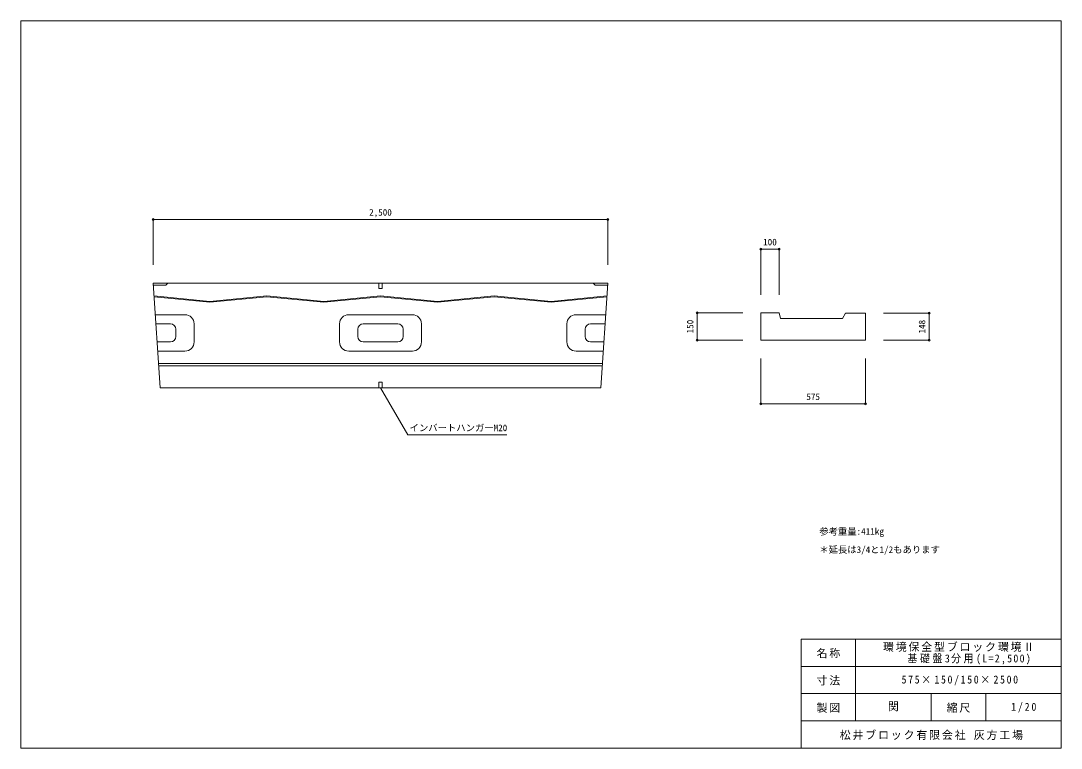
# Model space of a CAD drawing. Units: millimetres, scale not verified. Extents: x 110 to 5830, y 100 to 4100.
import ezdxf
from ezdxf.enums import TextEntityAlignment as Align

# ---------------------------------------------------------------- set-up
doc = ezdxf.new("R2010")
doc.units = ezdxf.units.MM
doc.header["$LTSCALE"] = 20
doc.header["$PDMODE"] = 32
doc.header["$PDSIZE"] = 10
for name, color, linetype, lineweight in [('_0-0_', 7, 'Continuous', 18), ('_0-1_', 7, 'Continuous', 18), ('_0-2_', 4, 'Continuous', 9)]:
    doc.layers.add(name, color=color, linetype=linetype, lineweight=lineweight)
doc.styles.add('ＭＳ ゴシック', font='')
doc.styles.get('ＭＳ ゴシック').set_extended_font_data('MS Gothic')

msp = doc.modelspace()

# ---------------------------------------------------------------- linework, layer by layer
at = {"layer": '_0-0_'}
for p, q in [((5830, 4100), (110, 4100)), ((110, 4100), (110, 100)), ((5830, 100), (5830, 4100)), ((5830, 700), (4400, 700)), ((4400, 100), (4400, 700)), ((4700, 250), (4700, 700)), ((5830, 550), (4400, 550)), ((5830, 400), (4400, 400)), ((5115, 250), (5115, 400)), ((5415, 250), (5415, 400)), ((5830, 250), (4400, 250)), ((110, 100), (5830, 100))]:
    msp.add_line(p, q, dxfattribs=at)
at = {"layer": '_0-1_'}
for p, q in [((875.62, 2082.16), (837.62, 2657.16)), ((837.62, 2657.16), (3337.62, 2657.16)), ((906.93, 2646.47), (838.32, 2646.47)), ((877.62, 2657.16), (897.62, 2657.16)), ((917.62, 2657.16), (906.93, 2646.47)), ((2077.62, 2657.16), (2097.62, 2657.16)), ((2077.62, 2627.16), (2077.62, 2657.16)), ((2097.62, 2657.16), (2097.62, 2627.16)), ((3257.62, 2657.16), (3268.31, 2646.47)), ((3268.31, 2646.47), (3336.91, 2646.47)), ((3277.62, 2657.16), (3297.62, 2657.16)), ((3337.62, 2657.16), (3299.62, 2082.16)), ((842.25, 2587.07), (1150.12, 2557.16)), ((842.61, 2581.68), (1150.12, 2552.16)), ((1150.12, 2557.16), (1462.62, 2587.16)), ((1150.12, 2552.16), (1462.62, 2582.16)), ((1462.62, 2587.16), (1775.12, 2557.16)), ((1462.62, 2582.16), (1775.12, 2552.16)), ((1775.12, 2557.16), (2087.62, 2587.16)), ((1775.12, 2552.16), (2087.62, 2582.16)), ((2097.62, 2627.16), (2077.62, 2627.16)), ((2087.62, 2587.16), (2400.12, 2557.16)), ((2087.62, 2582.16), (2400.12, 2552.16)), ((2400.12, 2557.16), (2712.62, 2587.16)), ((2400.12, 2552.16), (2712.62, 2582.16)), ((2712.62, 2587.16), (3025.12, 2557.16)), ((2712.62, 2582.16), (3025.12, 2552.16)), ((3025.12, 2557.16), (3332.99, 2587.07)), ((3025.12, 2552.16), (3332.63, 2581.68)), ((1012.62, 2483.81), (849.07, 2483.81)), ((2262.62, 2483.81), (1912.62, 2483.81)), ((3326.16, 2483.81), (3162.62, 2483.81)), ((4178.96, 2493.84), (4278.96, 2493.84)), ((4178.96, 2344.69), (4178.96, 2493.84)), ((4278.96, 2493.84), (4286.96, 2462.3)), ((4286.96, 2462.3), (4627.96, 2462.3)), ((4627.96, 2462.3), (4643.96, 2492.3)), ((4753.96, 2492.3), (4643.96, 2492.3)), ((4753.96, 2492.3), (4753.96, 2343.84)), ((932.62, 2433.81), (852.38, 2433.81)), ((962.62, 2363.81), (962.62, 2403.81)), ((1062.62, 2333.81), (1062.62, 2433.81)), ((1862.62, 2433.81), (1862.62, 2333.81)), ((1962.62, 2403.81), (1962.62, 2363.81)), ((2182.62, 2433.81), (1992.62, 2433.81)), ((2212.62, 2363.81), (2212.62, 2403.81)), ((2312.62, 2333.81), (2312.62, 2433.81)), ((3112.62, 2433.81), (3112.62, 2333.81)), ((3212.62, 2403.81), (3212.62, 2363.81)), ((3322.86, 2433.81), (3242.62, 2433.81)), ((858.99, 2333.81), (932.62, 2333.81)), ((1992.62, 2333.81), (2182.62, 2333.81)), ((3242.62, 2333.81), (3316.25, 2333.81)), ((4178.96, 2343.84), (4178.96, 2344.69)), ((4178.96, 2343.84), (4753.96, 2343.84)), ((862.29, 2283.81), (1012.62, 2283.81)), ((1912.62, 2283.81), (2262.62, 2283.81)), ((3162.62, 2283.81), (3312.94, 2283.81)), ((3308.43, 2215.46), (866.81, 2215.46)), ((3307.55, 2202.16), (867.69, 2202.16)), ((875.62, 2082.16), (3299.62, 2082.16)), ((2077.62, 2112.16), (2097.62, 2112.16)), ((2077.62, 2082.16), (2077.62, 2112.16)), ((2097.62, 2082.16), (2077.62, 2082.16)), ((2097.62, 2112.16), (2097.62, 2082.16))]:
    msp.add_line(p, q, dxfattribs=at)
for centre, radius, start, end in [((1012.62, 2433.81), 50, 0, 90), ((1912.62, 2433.81), 50, 90, 180), ((2262.62, 2433.81), 50, 0, 90), ((3162.62, 2433.81), 50, 90, 180), ((932.62, 2403.81), 30, 0, 90), ((1992.62, 2403.81), 30, 90, 180), ((2182.62, 2403.81), 30, 0, 90), ((3242.62, 2403.81), 30, 90, 180), ((932.62, 2363.81), 30, 270, 0), ((1992.62, 2363.81), 30, 180, 270), ((2182.62, 2363.81), 30, 270, 0), ((3242.62, 2363.81), 30, 180, 270), ((1012.62, 2333.81), 50, 270, 0), ((1912.62, 2333.81), 50, 180, 270), ((2262.62, 2333.81), 50, 270, 0), ((3162.62, 2333.81), 50, 180, 270)]:
    msp.add_arc(centre, radius, start, end, dxfattribs=at)
at = {"layer": '_0-2_'}
for p, q in [((837.62, 3007.16), (3337.62, 3007.16)), ((837.62, 3007.16), (837.62, 2757.16)), ((3337.62, 3007.16), (3337.62, 2757.16)), ((4178.96, 2843.84), (4278.96, 2843.84)), ((4178.96, 2843.84), (4178.96, 2593.84)), ((4278.96, 2843.84), (4278.96, 2593.84)), ((3828.96, 2343.84), (3828.96, 2493.84)), ((3828.96, 2493.84), (4078.96, 2493.84)), ((5103.96, 2492.3), (4853.96, 2492.3)), ((5103.96, 2343.84), (5103.96, 2492.3)), ((3828.96, 2343.84), (4078.96, 2343.84)), ((5103.96, 2343.84), (4853.96, 2343.84)), ((4178.96, 1993.84), (4178.96, 2243.84)), ((4753.96, 1993.84), (4753.96, 2243.84)), ((4178.96, 1993.84), (4753.96, 1993.84))]:
    msp.add_line(p, q, dxfattribs=at)
at = {"layer": '_0-2_', "color": 7, "lineweight": 18}
for p, q in [((2087.62, 2082.16), (2237.62, 1822.35)), ((2237.62, 1822.35), (2782.62, 1822.35))]:
    msp.add_line(p, q, dxfattribs=at)
at = {"layer": '_0-2_'}
for p in [(837.62, 3007.16), (3337.62, 3007.16), (4178.96, 2843.84), (4278.96, 2843.84), (3828.96, 2493.84), (5103.96, 2492.3), (3828.96, 2343.84), (5103.96, 2343.84), (4178.96, 1993.84), (4753.96, 1993.84)]:
    msp.add_point(p, dxfattribs=at)

# ---------------------------------------------------------------- texts
at = {"layer": '_0-0_', "color": 4, "style": 'ＭＳ ゴシック'}
for s, p in [('参考重量:411㎏', (4500, 1262.5)), ('＊延長は3/4と1/2もあります', (4500, 1162.5))]:
    msp.add_text(s, height=36.66, dxfattribs=at).set_placement(p, align=Align.BOTTOM_LEFT)
at = {"layer": '_0-0_', "style": 'ＭＳ ゴシック'}
msp.add_text('関', height=43.99, dxfattribs=at).set_placement((4877.5, 295), align=Align.BOTTOM_LEFT)
at = {"layer": '_0-0_', "char_height": 43.99, "attachment_point": 7, "style": 'ＭＳ ゴシック'}
for s, insert in [('\\T1.17;名称', (4485, 595)), ('\\T1.17;環境保全型ブロック環境Ⅱ', (4850, 630)), ('\\T1.27;\\W0.9;基礎盤3分用(L=2,500)', (4985, 560)), ('\\T1.17;寸法', (4485, 445)), ('\\T1.34;\\W0.9;575×150/150×2500', (4952.5, 445)), ('\\T1.17;製図', (4485, 295)), ('\\T1.17;縮尺', (5200, 295)), ('\\T1.38;\\W0.9;1/20', (5555, 295)), ('\\T1.17;松井ブロック有限会社\\~灰方工場', (4612.5, 145))]:
    msp.add_mtext(s, dxfattribs=dict(at, insert=insert))
at = {"layer": '_0-2_', "style": 'ＭＳ ゴシック'}
for s, p in [('2,500', (2025.12, 3017.16)), ('100', (4191.46, 2853.84)), ('575', (4428.96, 2003.84)), ('インバートハンガーM20', (2247.62, 1832.35))]:
    msp.add_text(s, height=36.66, dxfattribs=at).set_placement(p, align=Align.BOTTOM_LEFT)
for s, p in [('150', (3818.96, 2381.34)), ('148', (5093.96, 2380.57))]:
    msp.add_text(s, height=36.66, rotation=90, dxfattribs=at).set_placement(p, align=Align.BOTTOM_LEFT)

doc.saveas('drawing.dxf')
